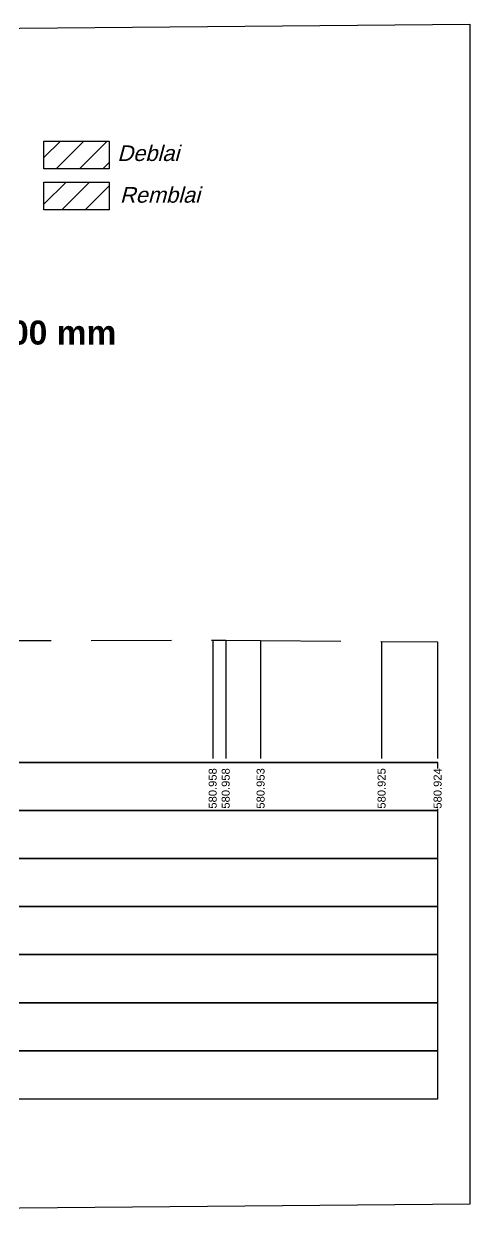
# Model space of a CAD drawing. Header units: millimetres. Extents: x 2762 to 3076, y 916 to 3305.
# Drawn here: x 2836.72 to 2847.86, y 1325.13 to 1355.15 of the extents above; entities that cross this region are included whole.
import ezdxf

# ---------------------------------------------------------------- set-up
doc = ezdxf.new("R2010")
doc.units = ezdxf.units.MM
doc.header["$LTSCALE"] = 2
doc.linetypes.add('CACHE', pattern=[9.525, 6.35, -3.175])
doc.linetypes.add('DASHED', pattern=[0.75, 0.5, -0.25])
doc.layers.add('C-ANNO-TABL-TEXT', color=150, linetype='Continuous')
doc.styles.add('ARIAL', font='arial.ttf')
doc.styles.add('C3D_Profil_Travers', font='romans.shx')
doc.styles.get("Standard").update_dxf_attribs({"font": 'arial.ttf'})

msp = doc.modelspace()

# ---------------------------------------------------------------- linework, layer by layer
at = {"color": 1, "linetype": 'Continuous'}
for p, q in [((2837.223, 1351.806), (2837.635, 1352.219)), ((2837.527, 1351.527), (2838.219, 1352.219)), ((2838.111, 1351.527), (2838.802, 1352.219)), ((2838.694, 1351.527), (2838.849, 1351.682))]:
    msp.add_line(p, q, dxfattribs=at)
for p, q in [((2837.223, 1352.219), (2838.849, 1352.219)), ((2837.223, 1351.527), (2837.223, 1352.219)), ((2838.849, 1352.219), (2838.849, 1351.527)), ((2838.849, 1351.527), (2837.223, 1351.527)), ((2837.223, 1351.191), (2838.849, 1351.191)), ((2837.223, 1350.499), (2837.223, 1351.191)), ((2838.849, 1351.191), (2838.849, 1350.499)), ((2838.849, 1350.499), (2837.223, 1350.499))]:
    msp.add_line(p, q)
at = {"color": 3, "linetype": 'Continuous'}
for p, q in [((2837.223, 1350.639), (2837.775, 1351.191)), ((2837.667, 1350.499), (2838.359, 1351.191)), ((2838.251, 1350.499), (2838.849, 1351.098)), ((2838.834, 1350.499), (2838.849, 1350.514))]:
    msp.add_line(p, q, dxfattribs=at)
at = {"color": 105, "linetype": 'DASHED', "lineweight": -3, "ltscale": 2}
for p, q in [((2823.404, 1339.723), (2841.437, 1339.742)), ((2841.437, 1339.742), (2841.762, 1339.742)), ((2841.762, 1339.742), (2842.634, 1339.737)), ((2842.634, 1339.737), (2845.656, 1339.709)), ((2845.656, 1339.709), (2847.055, 1339.707))]:
    msp.add_line(p, q, dxfattribs=at)
at = {"color": 98, "linetype": 'CACHE', "lineweight": -3}
for p, q in [((2841.437, 1339.742), (2841.437, 1336.784)), ((2841.762, 1339.742), (2841.762, 1336.784)), ((2842.634, 1339.737), (2842.634, 1336.784)), ((2845.656, 1339.709), (2845.656, 1336.784)), ((2847.055, 1339.707), (2847.055, 1336.784))]:
    msp.add_line(p, q, dxfattribs=at)
at = {"color": 7, "linetype": 'Continuous', "lineweight": -3}
msp.add_line((2797.054, 1336.684), (2847.056, 1336.684), dxfattribs=at)
for points in [[(2797.054, 1335.484), (2847.056, 1335.484), (2847.056, 1336.684), (2797.054, 1336.684)], [(2797.054, 1334.284), (2847.056, 1334.284), (2847.056, 1335.484), (2797.054, 1335.484)], [(2797.054, 1333.084), (2847.056, 1333.084), (2847.056, 1334.284), (2797.054, 1334.284)], [(2797.054, 1331.884), (2847.056, 1331.884), (2847.056, 1333.084), (2797.054, 1333.084)], [(2797.054, 1330.684), (2847.056, 1330.684), (2847.056, 1331.884), (2797.054, 1331.884)], [(2797.054, 1329.484), (2847.056, 1329.484), (2847.056, 1330.684), (2797.054, 1330.684)], [(2797.054, 1328.284), (2847.056, 1328.284), (2847.056, 1329.484), (2797.054, 1329.484)]]:
    msp.add_3dface(points, dxfattribs=at)

# ---------------------------------------------------------------- texts
at = {"insert": (2832.624, 1347.733), "char_height": 0.6, "attachment_point": 1}
msp.add_mtext_dynamic_manual_height_columns('{\\fArial|b1|i0|c0|p34;Dévers = 00 mm}', width=8.82587, gutter_width=1.25, heights=[0], dxfattribs=at)
at = {"layer": 'C-ANNO-TABL-TEXT', "color": 7, "style": 'ARIAL', "oblique": 15}
for s, p in [('Deblai', (2839.054, 1351.721)), ('Remblai', (2839.118, 1350.679))]:
    msp.add_text(s, height=0.39, dxfattribs=at).set_placement(p)

# ---------------------------------------------------------------- next in the draw order: texts
at = {"color": 7, "linetype": 'Continuous', "lineweight": -3, "char_height": 0.2, "attachment_point": 4, "rotation": 90, "style": 'C3D_Profil_Travers', "bg_fill": 3, "box_fill_scale": 1.000375, "bg_fill_color": 256, "bg_fill_true_color": 13158600, "bg_fill_transparency": 0}
for s, insert, width in [('{\\fArial|b0|i0|c0|p34;580.958}', (2841.437, 1335.534), 0.99595), ('{\\fArial|b0|i0|c0|p34;580.953}', (2842.634, 1335.534), 0.99553), ('{\\fArial|b0|i0|c0|p34;580.925}', (2845.656, 1335.534), 0.99705), ('{\\fArial|b0|i0|c0|p34;580.924}', (2847.055, 1335.534), 0.99471)]:
    msp.add_mtext(s, dxfattribs=dict(at, insert=insert, width=width))

# ---------------------------------------------------------------- next in the draw order: texts
at = {"color": 7, "linetype": 'Continuous', "lineweight": -3, "insert": (2841.762, 1335.534), "char_height": 0.2, "width": 0.99595, "attachment_point": 4, "rotation": 90, "style": 'C3D_Profil_Travers', "bg_fill": 3, "box_fill_scale": 1.000375, "bg_fill_color": 256, "bg_fill_true_color": 13158600, "bg_fill_transparency": 0}
msp.add_mtext('{\\fArial|b0|i0|c0|p34;580.958}', dxfattribs=at)

# ---------------------------------------------------------------- next in the draw order: linework, layer by layer
msp.add_lwpolyline([(2789.8, 1354.627), (2847.862, 1355.145), (2847.862, 1325.645), (2789.8, 1325.127)], close=True)

doc.saveas('drawing.dxf')
